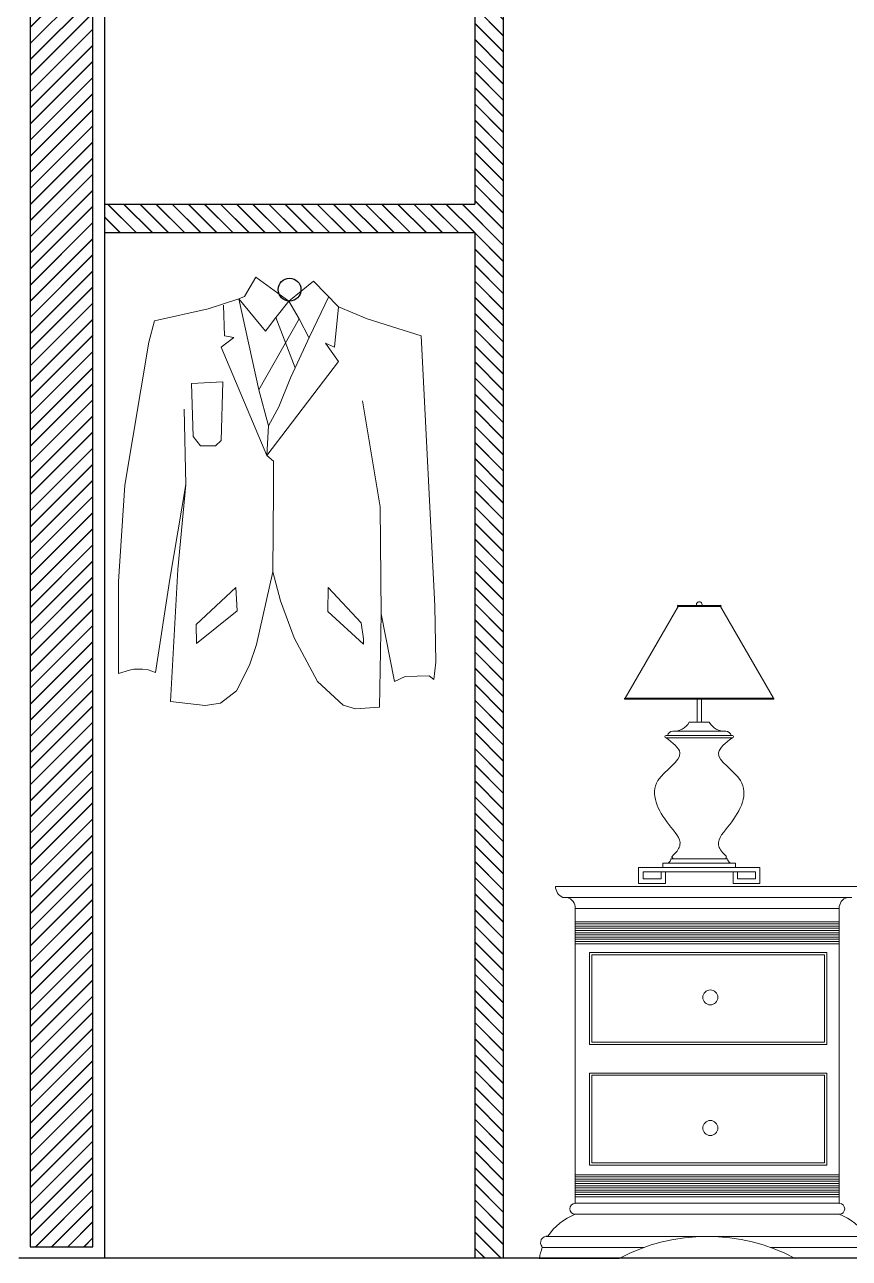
# Model space of a CAD drawing. Header units: inches. Extents: x 0.9 to 45.9, y 0.4 to 30.4.
# Drawn here: x 20.995 to 22.442, y 2.502 to 4.667 of the extents above; entities that cross this region are included whole.
import ezdxf

# ---------------------------------------------------------------- set-up
doc = ezdxf.new("R2010")
doc.units = ezdxf.units.IN
doc.header["$MEASUREMENT"] = 0
doc.layers.add('MUEBLES', color=8, linetype='Continuous')
doc.layers.add('MUROS', color=9, linetype='Continuous')
doc.layers.add('personas', color=21, linetype='Continuous', lineweight=0)

# ---------------------------------------------------------------- blocks, each defined once
blk = doc.blocks.new('DJDJD')
at = {"layer": 'personas'}
for p, q in [((1880.4507, 912.9136), (1880.4067, 912.8686)), ((1880.4937, 912.8786), (1880.4507, 912.9136)), ((1880.5517, 912.9206), (1880.4937, 912.8786)), ((1880.5717, 912.8866), (1880.5517, 912.9206)), ((1880.4577, 912.8156), (1880.4237, 912.8866)), ((1880.4937, 912.8786), (1880.4757, 912.8476)), ((1880.5167, 912.8496), (1880.4937, 912.8786)), ((1880.5817, 912.8826), (1880.5347, 912.8256)), ((1880.5467, 912.7226), (1880.5817, 912.8826)), ((1880.5817, 912.8826), (1880.5717, 912.8866)), ((1880.6357, 912.8646), (1880.5817, 912.8826)), ((1880.6067, 912.8176), (1880.6087, 912.8716)), ((1880.4067, 912.8686), (1880.3567, 912.8476)), ((1880.4067, 912.8686), (1880.4137, 912.7976)), ((1880.4827, 912.7616), (1880.5167, 912.8496)), ((1880.5347, 912.8256), (1880.5167, 912.8496)), ((1880.7297, 912.8436), (1880.6357, 912.8646)), ((1880.3567, 912.8476), (1880.2617, 912.8176)), ((1880.4757, 912.8476), (1880.4587, 912.8146)), ((1880.4757, 912.8476), (1880.5467, 912.7226)), ((1880.7397, 912.8066), (1880.7297, 912.8436)), ((1880.2617, 912.8176), (1880.2377, 912.3436)), ((1880.4827, 912.7616), (1880.4577, 912.8156)), ((1880.5907, 912.8146), (1880.6067, 912.8176)), ((1880.6127, 912.7976), (1880.5907, 912.8146)), ((1880.7817, 912.5556), (1880.7397, 912.8066)), ((1880.4297, 912.8046), (1880.4067, 912.7726)), ((1880.4137, 912.7976), (1880.4297, 912.8046)), ((1880.5327, 912.6076), (1880.6127, 912.7976)), ((1880.4067, 912.7726), (1880.5327, 912.6076)), ((1880.4907, 912.7436), (1880.4827, 912.7616)), ((1880.5117, 912.6926), (1880.4907, 912.7436)), ((1880.5297, 912.6596), (1880.5467, 912.7226)), ((1880.6127, 912.6336), (1880.6097, 912.7366)), ((1880.6097, 912.7366), (1880.6647, 912.7336)), ((1880.6647, 912.7336), (1880.6617, 912.6406)), ((1880.3647, 912.7036), (1880.3337, 912.5176)), ((1880.5297, 912.6596), (1880.5117, 912.6926)), ((1880.6747, 912.5566), (1880.6777, 912.6886)), ((1880.5327, 912.6076), (1880.5297, 912.6596)), ((1880.6227, 912.6246), (1880.6127, 912.6336)), ((1880.6617, 912.6406), (1880.6487, 912.6246)), ((1880.6487, 912.6246), (1880.6227, 912.6246)), ((1880.5207, 912.5976), (1880.5327, 912.6076)), ((1880.5207, 912.5466), (1880.5207, 912.5976)), ((1880.5217, 912.4036), (1880.5207, 912.5466)), ((1880.6747, 912.5566), (1880.7027, 912.3906)), ((1880.6887, 912.4076), (1880.6747, 912.5566)), ((1880.7927, 912.3866), (1880.7817, 912.5556)), ((1880.3337, 912.5176), (1880.3317, 912.3296)), ((1880.5087, 912.3526), (1880.5217, 912.4036)), ((1880.5217, 912.4036), (1880.5507, 912.2756)), ((1880.7017, 912.1756), (1880.6887, 912.4076)), ((1880.3667, 912.3136), (1880.4247, 912.3756)), ((1880.4247, 912.3756), (1880.4257, 912.3336)), ((1880.5847, 912.3346), (1880.5867, 912.3756)), ((1880.5867, 912.3756), (1880.6567, 912.3106)), ((1880.7027, 912.3906), (1880.7277, 912.2266)), ((1880.7927, 912.2246), (1880.7927, 912.3866)), ((1880.4847, 912.2876), (1880.5087, 912.3526)), ((1880.2377, 912.3436), (1880.2357, 912.2446)), ((1880.3087, 912.2106), (1880.3317, 912.3296)), ((1880.3317, 912.3296), (1880.3347, 912.1656)), ((1880.4257, 912.3336), (1880.3627, 912.2766)), ((1880.6557, 912.2776), (1880.5847, 912.3346)), ((1880.3627, 912.2856), (1880.3667, 912.3136)), ((1880.6567, 912.3106), (1880.6557, 912.2776)), ((1880.3627, 912.2766), (1880.3627, 912.2856)), ((1880.4437, 912.2106), (1880.4847, 912.2876)), ((1880.5507, 912.2756), (1880.5627, 912.2396)), ((1880.2357, 912.2446), (1880.2397, 912.2146)), ((1880.2397, 912.2146), (1880.2477, 912.2206)), ((1880.2897, 912.2196), (1880.2477, 912.2206)), ((1880.5627, 912.2396), (1880.5857, 912.1946)), ((1880.7407, 912.2316), (1880.7277, 912.2266)), ((1880.7507, 912.2326), (1880.7407, 912.2316)), ((1880.7657, 912.2326), (1880.7507, 912.2326)), ((1880.7737, 912.2306), (1880.7657, 912.2326)), ((1880.7927, 912.2246), (1880.7737, 912.2306)), ((1880.2897, 912.2196), (1880.3087, 912.2106)), ((1880.3987, 912.1696), (1880.4437, 912.2106)), ((1880.5857, 912.1946), (1880.6137, 912.1726)), ((1880.3347, 912.1656), (1880.3767, 912.1626)), ((1880.3767, 912.1626), (1880.3987, 912.1696)), ((1880.6137, 912.1726), (1880.6407, 912.1686)), ((1880.6407, 912.1686), (1880.7017, 912.1756))]:
    blk.add_line(p, q, dxfattribs=at)

msp = doc.modelspace()

# ---------------------------------------------------------------- hatches: boundary and pattern name
h = msp.add_hatch()
h.set_pattern_fill('JIS_LC_20', color=34, scale=0.001, style=0)
h.set_pattern_definition([(135, (1881.804279, -907.06264), (0.01414213562, 0.01414213562), []), (135, (1881.803879, -907.06264), (0.01414213562, 0.01414213562), [])])
h.paths.add_polyline_path([(21.7849, 5.2024), (21.8349, 5.2024), (21.8349, 2.5024), (21.7849, 2.5024), (21.7849, 4.3024), (21.1349, 4.3024), (21.1349, 4.3524), (21.7849, 4.3524)])
h = msp.add_hatch()
h.set_pattern_fill('JIS_LC_20', color=250, scale=0.001, style=0)
h.set_pattern_definition([(45, (-1607.790423, -927.80199), (-0.01414213562, 0.01414213562), []), (45, (-1607.790023, -927.80199), (-0.01414213562, 0.01414213562), [])])
h.paths.add_polyline_path([(21.1149, 5.1824), (21.0049, 5.1824), (21.0049, 2.5224), (21.1149, 2.5224)])

# ---------------------------------------------------------------- linework, layer by layer
at = {"color": 34}
for p, q in [((21.7849, 5.2024, -0.074), (21.7849, 4.3524, -0.074)), ((21.8349, 5.2024, -0.074), (21.8349, 2.5024, -0.074)), ((21.1349, 4.3524, -0.074), (21.7849, 4.3524, -0.074)), ((21.1349, 4.3024, -0.074), (21.7849, 4.3024, -0.074)), ((21.7849, 4.3024, -0.074), (21.7849, 2.5024, -0.074))]:
    msp.add_line(p, q, dxfattribs=at)
at = {"color": 250, "elevation": -0.074}
msp.add_lwpolyline([(21.1149, 5.1824), (21.0049, 5.1824), (21.0049, 2.5224), (21.1149, 2.5224)], close=True, dxfattribs=at)
msp.add_circle((21.4599, 4.2024, -0.074), 0.02)
at = {"layer": 'MUEBLES', "lineweight": 0}
for p, q in [((22.0487, 3.4853, -0.074), (22.1416, 3.6464, -0.074)), ((22.2161, 3.6483, -0.074), (22.1416, 3.6483, -0.074)), ((22.2161, 3.6464, -0.074), (22.1416, 3.6464, -0.074)), ((22.309, 3.4853, -0.074), (22.2161, 3.6464, -0.074)), ((22.309, 3.4853, -0.074), (22.0488, 3.4853, -0.074)), ((22.309, 3.4834, -0.074), (22.0488, 3.4834, -0.074)), ((22.175, 3.4834, -0.074), (22.175, 3.443, -0.074)), ((22.1827, 3.4834, -0.074), (22.1827, 3.443, -0.074)), ((22.1965, 3.443, -0.074), (22.1612, 3.443, -0.074)), ((22.2255, 3.4275, -0.074), (22.1323, 3.4275, -0.074)), ((22.2371, 3.4198, -0.074), (22.1206, 3.4198, -0.074)), ((22.2371, 3.416, -0.074), (22.1206, 3.416, -0.074)), ((22.0725, 3.1603, -0.074), (22.0725, 3.1882, -0.074)), ((22.0725, 3.1882, -0.074), (22.2853, 3.1882, -0.074)), ((22.1152, 3.196, -0.074), (22.2425, 3.196, -0.074)), ((22.1152, 3.1882, -0.074), (22.1152, 3.196, -0.074)), ((22.1291, 3.2037, -0.074), (22.2287, 3.2037, -0.074)), ((22.2425, 3.1882, -0.074), (22.2425, 3.196, -0.074)), ((22.2853, 3.1882, -0.074), (22.2853, 3.1603, -0.074)), ((22.0802, 3.1805, -0.074), (22.2775, 3.1805, -0.074)), ((22.0802, 3.1681, -0.074), (22.0802, 3.1805, -0.074)), ((22.112, 3.1681, -0.074), (22.0802, 3.1681, -0.074)), ((22.112, 3.1805, -0.074), (22.112, 3.1681, -0.074)), ((22.1197, 3.1805, -0.074), (22.1197, 3.1603, -0.074)), ((22.2381, 3.1805, -0.074), (22.2381, 3.1603, -0.074)), ((22.2458, 3.1805, -0.074), (22.2458, 3.1681, -0.074)), ((22.2775, 3.1681, -0.074), (22.2458, 3.1681, -0.074)), ((22.2775, 3.1805, -0.074), (22.2775, 3.1681, -0.074)), ((22.4593, 3.1549, -0.074), (21.9265, 3.1549, -0.074)), ((22.1197, 3.1603, -0.074), (22.0725, 3.1603, -0.074)), ((22.2853, 3.1603, -0.074), (22.2381, 3.1603, -0.074)), ((22.4466, 3.1356, -0.074), (21.9392, 3.1356, -0.074)), ((22.4246, 3.1163, -0.074), (21.9612, 3.1163, -0.074)), ((21.9612, 3.1163, -0.074), (21.9612, 2.5989, -0.074)), ((22.4246, 3.1163, -0.074), (22.4246, 2.5989, -0.074)), ((22.4246, 3.0931, -0.074), (21.9612, 3.0931, -0.074)), ((22.4246, 3.0892, -0.074), (21.9612, 3.0892, -0.074)), ((22.4246, 3.0854, -0.074), (21.9612, 3.0854, -0.074)), ((22.4246, 3.0815, -0.074), (21.9612, 3.0815, -0.074)), ((22.4246, 3.0777, -0.074), (21.9612, 3.0777, -0.074)), ((22.4246, 3.0738, -0.074), (21.9612, 3.0738, -0.074)), ((22.4246, 3.0699, -0.074), (21.9612, 3.0699, -0.074)), ((22.4246, 3.0661, -0.074), (21.9612, 3.0661, -0.074)), ((22.4246, 3.0622, -0.074), (21.9612, 3.0622, -0.074)), ((22.4246, 3.0583, -0.074), (21.9612, 3.0583, -0.074)), ((22.4246, 3.0545, -0.074), (21.9612, 3.0545, -0.074)), ((21.9864, 3.0389, -0.074), (21.9864, 2.8776, -0.074)), ((22.4026, 3.0389, -0.074), (21.9864, 3.0389, -0.074)), ((21.9903, 3.035, -0.074), (21.9903, 2.8815, -0.074)), ((22.3988, 3.035, -0.074), (21.9903, 3.035, -0.074)), ((22.3988, 2.8815, -0.074), (22.3988, 3.035, -0.074)), ((22.4026, 2.8776, -0.074), (22.4026, 3.0389, -0.074)), ((21.9903, 2.8815, -0.074), (22.3988, 2.8815, -0.074)), ((21.9864, 2.8776, -0.074), (22.4026, 2.8776, -0.074)), ((21.9864, 2.8274, -0.074), (21.9864, 2.6661, -0.074)), ((22.4026, 2.8274, -0.074), (21.9864, 2.8274, -0.074)), ((21.9903, 2.8236, -0.074), (21.9903, 2.67, -0.074)), ((22.3988, 2.8236, -0.074), (21.9903, 2.8236, -0.074)), ((22.3988, 2.67, -0.074), (22.3988, 2.8236, -0.074)), ((22.4026, 2.6661, -0.074), (22.4026, 2.8274, -0.074)), ((21.9864, 2.6661, -0.074), (22.4026, 2.6661, -0.074)), ((21.9903, 2.67, -0.074), (22.3988, 2.67, -0.074)), ((22.4246, 2.6491, -0.074), (21.9612, 2.6491, -0.074)), ((22.4246, 2.6452, -0.074), (21.9612, 2.6452, -0.074)), ((22.4246, 2.6413, -0.074), (21.9612, 2.6413, -0.074)), ((22.4246, 2.6375, -0.074), (21.9612, 2.6375, -0.074)), ((22.4246, 2.6336, -0.074), (21.9612, 2.6336, -0.074)), ((22.4246, 2.6298, -0.074), (21.9612, 2.6298, -0.074)), ((22.4246, 2.6259, -0.074), (21.9612, 2.6259, -0.074)), ((22.4246, 2.622, -0.074), (21.9612, 2.622, -0.074)), ((22.4246, 2.6182, -0.074), (21.9612, 2.6182, -0.074)), ((22.4246, 2.6143, -0.074), (21.9612, 2.6143, -0.074)), ((22.4246, 2.6104, -0.074), (21.9612, 2.6104, -0.074)), ((22.4246, 2.5989, -0.074), (21.9612, 2.5989, -0.074)), ((21.9612, 2.5796, -0.074), (21.9612, 2.5796, -0.074)), ((22.4247, 2.5796, -0.074), (21.9612, 2.5796, -0.074)), ((22.4246, 2.5796, -0.074), (22.4246, 2.5796, -0.074)), ((22.4758, 2.5409, -0.074), (21.91, 2.5409, -0.074)), ((22.082, 2.5216, -0.074), (21.9034, 2.5216, -0.074)), ((22.4824, 2.5216, -0.074), (22.3038, 2.5216, -0.074)), ((22.0384, 2.5023, -0.074), (21.8982, 2.5023, -0.074)), ((22.4875, 2.5024, -0.074), (22.3473, 2.5023, -0.074))]:
    msp.add_line(p, q, dxfattribs=at)
for centre in [(22.1983, 2.9603, -0.074), (22.1983, 2.731, -0.074)]:
    msp.add_circle(centre, 0.0132, dxfattribs=at)
for centre, radius, start, end in [((22.1416, 3.6474, -0.074), 0.000966, 88.6211, 271.3789), ((22.1789, 3.6496, -0.074), 0.00489, 345.163, 194.837), ((22.2161, 3.6474, -0.074), 0.000966, 268.6211, 91.3789), ((22.0487, 3.4844, -0.074), 0.000966, 88.6211, 271.3789), ((22.309, 3.4844, -0.074), 0.000966, 268.6211, 91.3789), ((22.1338, 3.4596, -0.074), 0.0321, 267.2826, 328.8557), ((22.2239, 3.4596, -0.074), 0.0321, 211.1443, 272.7174), ((22.1326, 3.4179, -0.074), 0.00965, 91.8304, 168.508), ((22.2252, 3.4179, -0.074), 0.00965, 11.492, 88.1696), ((22.1206, 3.4179, -0.074), 0.00193, 90.2181, 269.7819), ((22.2371, 3.4179, -0.074), 0.00193, 270.2181, 89.7819), ((22.1215, 3.2035, -0.074), 0.00755, 266.0764, 1.4563), ((22.2362, 3.2035, -0.074), 0.00755, 178.5437, 273.9236), ((21.9486, 3.1556, -0.074), 0.0221, 181.8785, 244.9597), ((21.9425, 3.1174, -0.074), 0.0187, 356.6043, 76.4978), ((22.4432, 3.1174, -0.074), 0.0187, 103.5022, 183.3957), ((21.9612, 2.5892, -0.074), 0.00963, 90, 270), ((22.4246, 2.5892, -0.074), 0.00963, 270, 90), ((21.9964, 2.4866, -0.074), 0.0994, 110.7252, 146.8619), ((22.3894, 2.4867, -0.074), 0.0994, 33.1084, 69.2748), ((21.9116, 2.5299, -0.074), 0.0112, 81.7805, 222.7366), ((22.1929, 2.2127, -0.074), 0.3282, 61.9275, 118.0725), ((21.9964, 2.4866, -0.074), 0.0994, 159.3693, 170.9075)]:
    msp.add_arc(centre, radius, start, end, dxfattribs=at)
for points in [[(22.1329, 3.2037, -0.074), (22.132, 3.2045, -0.074), (22.1296, 3.2066, -0.074), (22.1389, 3.2148, -0.074), (22.1525, 3.2335, -0.074), (22.1135, 3.2737, -0.074), (22.0806, 3.3399, -0.074), (22.1639, 3.3831, -0.074), (22.1322, 3.4071, -0.074), (22.1206, 3.416, -0.074)], [(22.2248, 3.2037, -0.074), (22.2257, 3.2045, -0.074), (22.2282, 3.2066, -0.074), (22.2188, 3.2148, -0.074), (22.2052, 3.2335, -0.074), (22.2442, 3.2737, -0.074), (22.2772, 3.3399, -0.074), (22.1938, 3.3831, -0.074), (22.2255, 3.4071, -0.074), (22.2371, 3.416, -0.074)]]:
    msp.add_open_spline(points, degree=3, knots=[0, 0, 0, 0, 0.0041532, 0.0108655, 0.0377272, 0.0909035, 0.1933965, 0.2739887, 0.3205724, 0.3205724, 0.3205724, 0.3205724], dxfattribs=at)
at = {"layer": 'MUROS'}
for p, q in [((21.1349, 5.2024, -0.074), (21.1349, 2.5024, -0.074)), ((35.0849, 2.5024, -0.074), (20.9849, 2.5024, -0.074))]:
    msp.add_line(p, q, dxfattribs=at)

# ---------------------------------------------------------------- block references
at = {"xscale": -1}
msp.add_blockref('DJDJD', (1901.9525, -908.6962, -0.074), dxfattribs=at)

doc.saveas('drawing.dxf')
